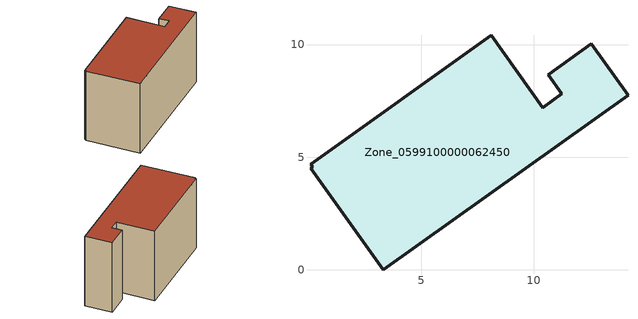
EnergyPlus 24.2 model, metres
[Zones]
Zone_0599100000062450
 floor ground (C_G): 0.17,4.56 0.08,4.69 8.12,10.41 10.41,7.2 11.25,7.81 10.65,8.67 12.56,10.03 14.19,7.74 3.31,0 0.09,4.5 z0
 wall outside (C_F): 14.19,7.74 12.56,10.03 10.65,8.67 11.25,7.81 10.41,7.2 8.12,10.41 0.08,4.69 0.17,4.56 0.09,4.5 3.31,0 14.19,7.74 z0:7.79
 roof outside (C_R): 0.08,4.69 0.17,4.56 0.09,4.5 3.31,0 14.19,7.74 12.56,10.03 10.65,8.67 11.25,7.81 10.41,7.2 8.12,10.41 z7.79
[BUILDING]
Pand.0599100000062450: North Axis=0; Terrain=City; Loads Convergence Tolerance Value=0.04; Temperature Convergence Tolerance Value=0.4; Solar Distribution=FullExterior; Maximum Number of Warmup Days=25; Minimum Number of Warmup Days=1
[Site:Location]
Rotterdam.The.Hague.AP_ZH_NLD Design_Conditions: Latitude=51.96; Longitude=4.45; Time Zone=1; Elevation=-4.5
[SITE:GROUNDTEMPERATURE:BUILDINGSURFACE]
18, 18, 18, 18, 18, 18, 18, 18, 18, 18, 18, 18
[MATERIAL] Thermal Absorptance=0.9; Solar Absorptance=0.7; Visible Absorptance=0.7
Name | Roughness | Thickness | Conductivity | Density | Specific Heat
G.TI.1975-1991 | MediumSmooth | 0.15 | 0.288461 | 540 | 1210
F.TI.1975-1991 | Rough | 0.3 | 0.230769 | 1920 | 840
R.TI.1975-1991 | MediumRough | 0.2 | 0.153846 | 1500 | 1000
[CONSTRUCTION]
C_G: G.TI.1975-1991
C_F: F.TI.1975-1991
C_R: R.TI.1975-1991
[ZONE]
Zone_0599100000062450: Type=1; Multiplier=1; Ceiling Height=Autocalculate; Volume=Autocalculate; Floor Area=autocalculate; Part of Total Floor Area=Yes
[ZONEINFILTRATION:DESIGNFLOWRATE]
Infil_Zone_0599100000062450: Zone or ZoneList or Space or SpaceList=Zone_0599100000062450; Schedule=AlwaysOn; Design Flow Rate Calculation Method=Flow/Area; Flow Rate per Floor Area=0.003; Constant Term Coefficient=1; Temperature Term Coefficient=0; Velocity Term Coefficient=0; Velocity Squared Term Coefficient=0
[HVACTEMPLATE:ZONE:IDEALLOADSAIRSYSTEM]
Zone_0599100000062450: Maximum Heating Supply Air Temperature=50; Minimum Cooling Supply Air Temperature=13; Maximum Heating Supply Air Humidity Ratio=0.0156; Minimum Cooling Supply Air Humidity Ratio=0.0077; Heating Limit=NoLimit; Cooling Limit=NoLimit; Dehumidification Control Type=ConstantSensibleHeatRatio; Cooling Sensible Heat Ratio=0.7; Dehumidification Setpoint=60; Humidification Control Type=None; Humidification Setpoint=30; Outdoor Air Method=None; Outdoor Air Flow Rate per Person=0.00944; Outdoor Air Flow Rate per Zone Floor Area=0; Outdoor Air Flow Rate per Zone=0; Demand Controlled Ventilation Type=None; Outdoor Air Economizer Type=NoEconomizer; Heat Recovery Type=None; Sensible Heat Recovery Effectiveness=0.7; Latent Heat Recovery Effectiveness=0.65
[ZONECONTROL:THERMOSTAT]
ThermostatControl_Zone_0599100000062450: Zone or ZoneList=Zone_0599100000062450; Control Type Schedule=DualSetpointControlType; Control 1=Thermostat_Zone_0599100000062450; Temperature Difference Between Cutout And Setpoint=0
[THERMOSTATSETPOINT:DUALSETPOINT]
Thermostat_Zone_0599100000062450: Heating Setpoint Temperature Schedule=HeatingSetpoint_Zone_0599100000062450; Cooling Setpoint Temperature Schedule=CoolingSetpoint_Zone_0599100000062450
[SCHEDULE:COMPACT]
HeatingSetpoint_Zone_0599100000062450: Through: 12/31, For: AllDays, Until: 24:00, 21
CoolingSetpoint_Zone_0599100000062450: Through: 12/31, For: AllDays, Until: 24:00, 24
DualSetpointControlType: Through: 12/31, For: AllDays, Until: 24:00, 4
AlwaysOn: Through: 12/31, For: AllDays, Until: 24:00, 1
